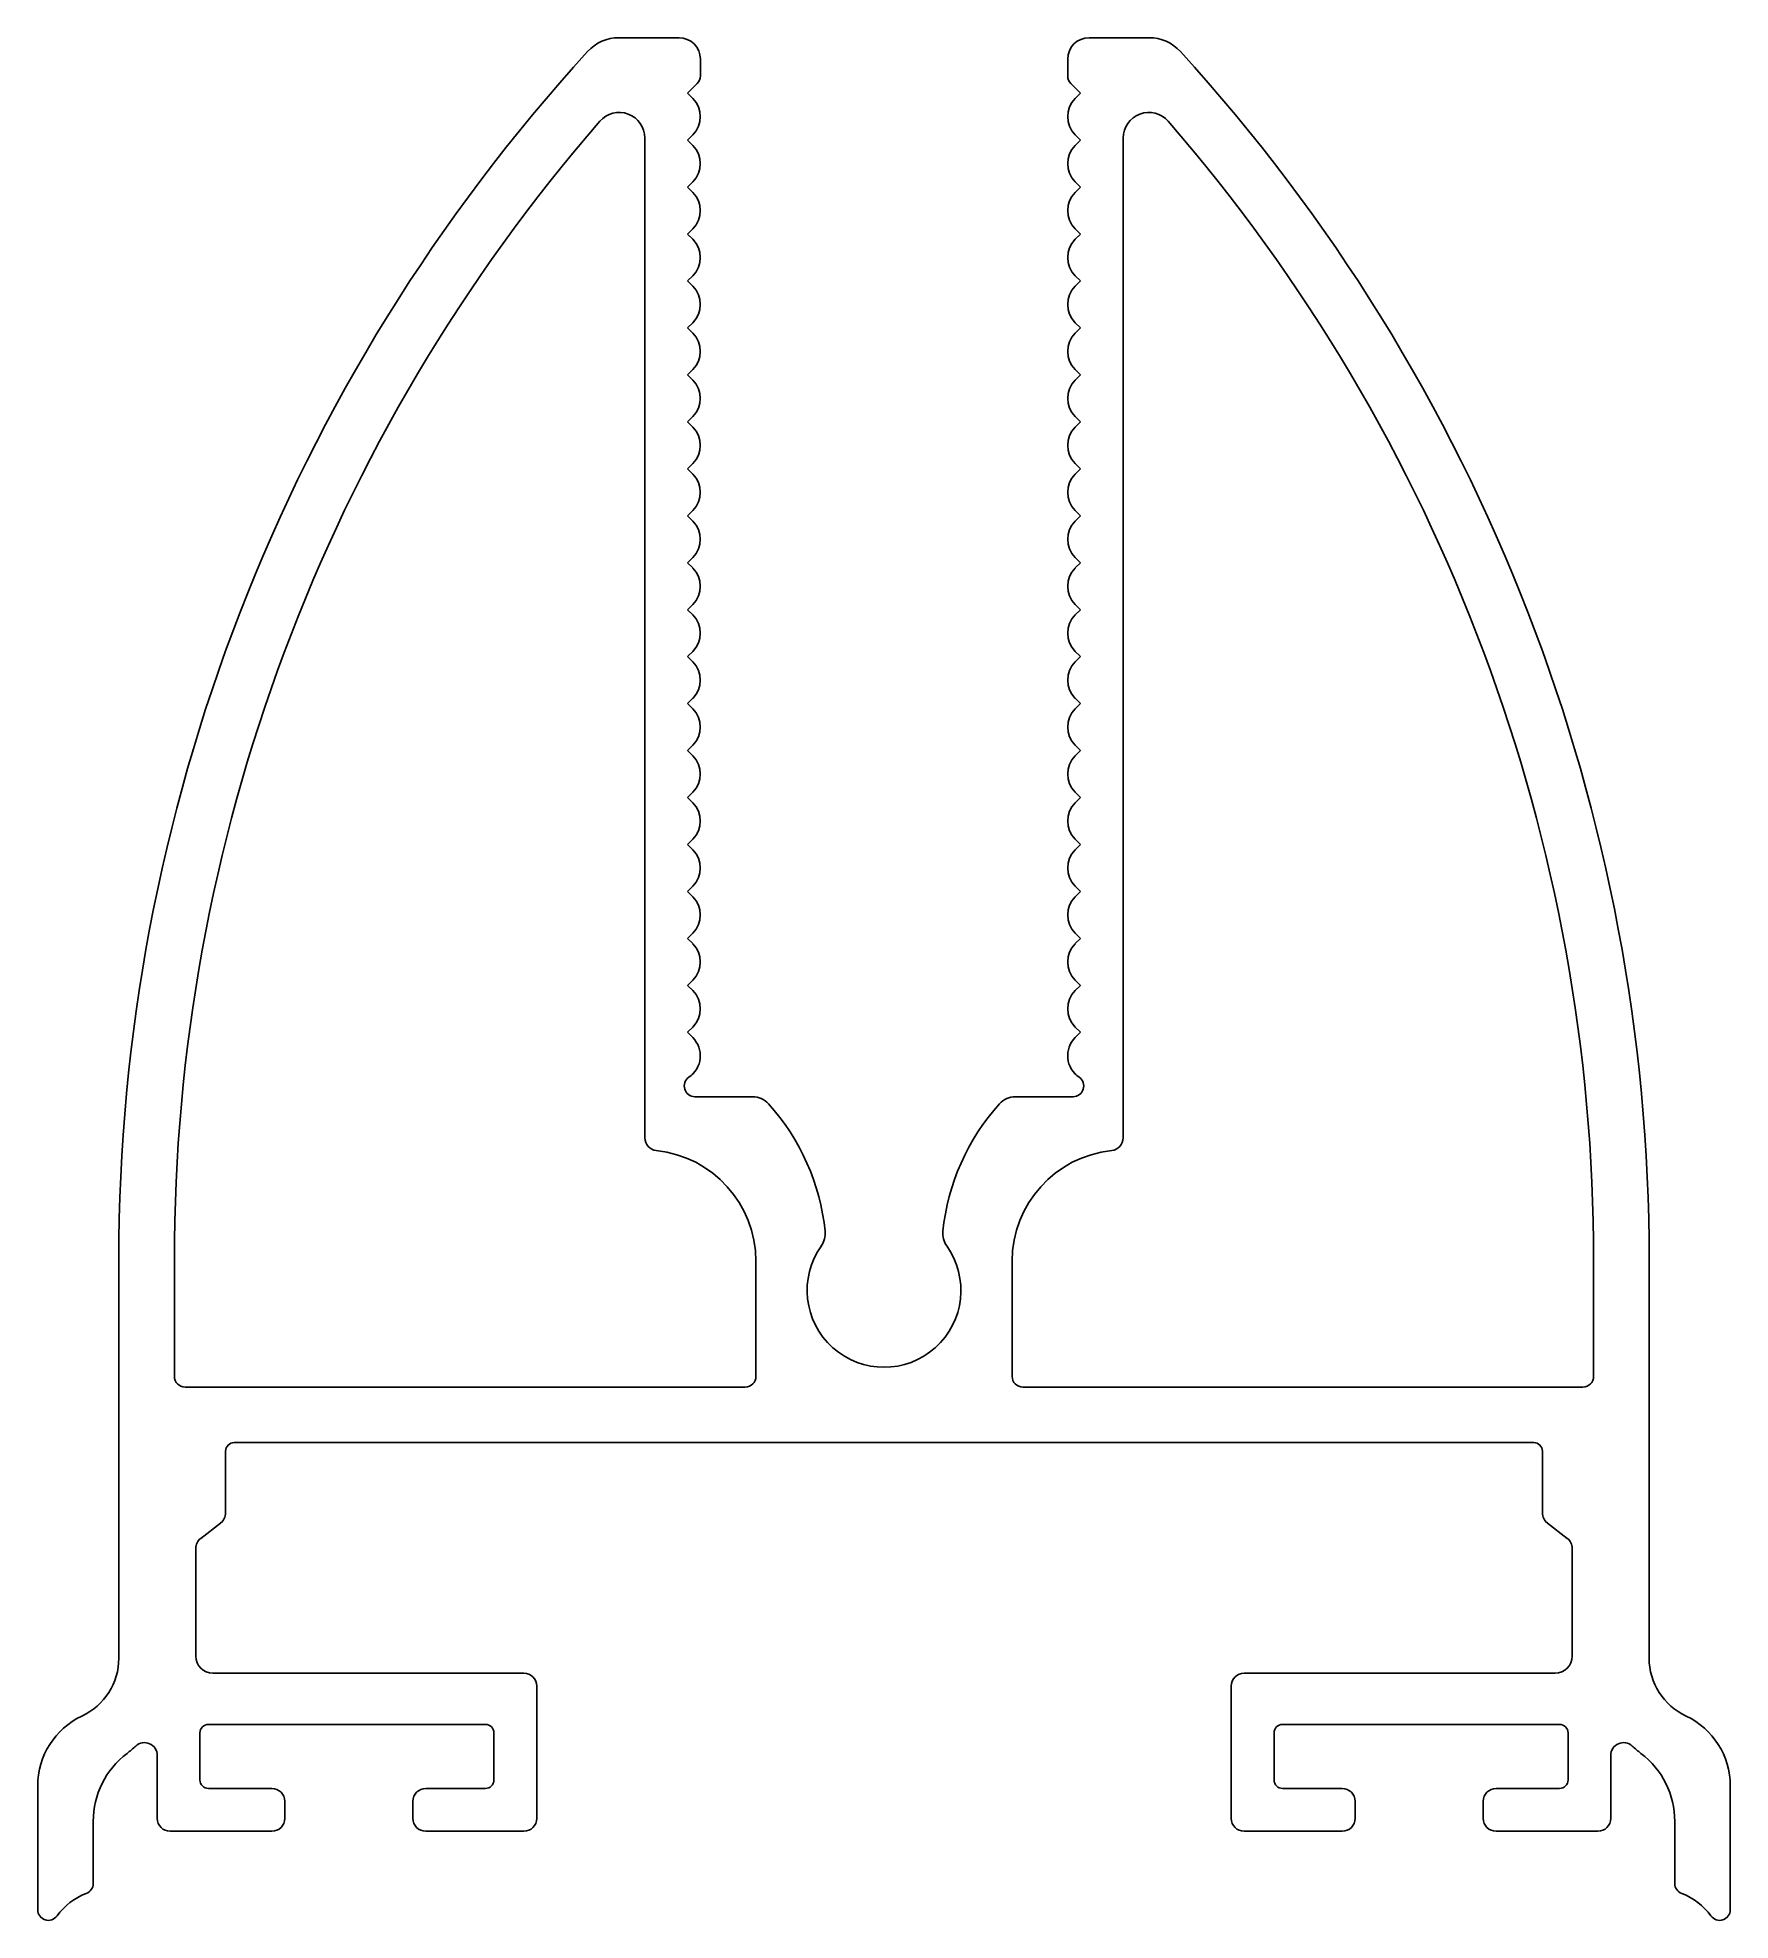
# Model space of a CAD drawing. Extents: x 1933 to 1972.7, y 2386.2 to 2430.3.
import ezdxf

# ---------------------------------------------------------------- set-up
doc = ezdxf.new("R2010")
doc.units = 0
doc.layers.get('0').update_dxf_attribs({"linetype": 'CONTINUOUS'})

msp = doc.modelspace()

# ---------------------------------------------------------------- linework, layer by layer
at = {"linetype": 'CONTINUOUS'}
for p, q in [((1948.063, 2430.314), (1946.66, 2430.314)), ((1957.663, 2430.314), (1959.065, 2430.314)), ((1948.563, 2429.418), (1948.563, 2429.814)), ((1957.163, 2429.418), (1957.163, 2429.814)), ((1948.263, 2429.014), (1948.489, 2429.241)), ((1948.263, 2429.014), (1948.386, 2428.891)), ((1957.463, 2429.014), (1957.236, 2429.241)), ((1957.463, 2429.014), (1957.339, 2428.891)), ((1947.263, 2427.963), (1947.263, 2404.551)), ((1948.263, 2427.915), (1948.386, 2428.038)), ((1957.463, 2427.915), (1957.339, 2428.038)), ((1958.463, 2404.551), (1958.463, 2427.963)), ((1948.263, 2427.915), (1948.386, 2427.791)), ((1957.463, 2427.915), (1957.339, 2427.791)), ((1948.263, 2426.815), (1948.386, 2426.938)), ((1948.263, 2426.815), (1948.386, 2426.692)), ((1957.463, 2426.815), (1957.339, 2426.938)), ((1957.463, 2426.815), (1957.339, 2426.692)), ((1948.263, 2425.716), (1948.386, 2425.839)), ((1957.463, 2425.716), (1957.339, 2425.839)), ((1948.263, 2425.716), (1948.386, 2425.592)), ((1957.463, 2425.716), (1957.339, 2425.592)), ((1948.263, 2424.616), (1948.386, 2424.739)), ((1948.263, 2424.616), (1948.386, 2424.493)), ((1957.463, 2424.616), (1957.339, 2424.739)), ((1957.463, 2424.616), (1957.339, 2424.493)), ((1948.263, 2423.516), (1948.386, 2423.64)), ((1957.463, 2423.516), (1957.339, 2423.64)), ((1948.263, 2423.516), (1948.386, 2423.393)), ((1957.463, 2423.516), (1957.339, 2423.393)), ((1948.263, 2422.417), (1948.386, 2422.54)), ((1948.263, 2422.417), (1948.386, 2422.293)), ((1957.463, 2422.417), (1957.339, 2422.54)), ((1957.463, 2422.417), (1957.339, 2422.293)), ((1948.263, 2421.317), (1948.386, 2421.44)), ((1957.463, 2421.317), (1957.339, 2421.44)), ((1948.263, 2421.317), (1948.386, 2421.194)), ((1957.463, 2421.317), (1957.339, 2421.194)), ((1948.263, 2420.217), (1948.386, 2420.341)), ((1948.263, 2420.217), (1948.386, 2420.094)), ((1957.463, 2420.217), (1957.339, 2420.341)), ((1957.463, 2420.217), (1957.339, 2420.094)), ((1948.263, 2419.118), (1948.386, 2419.241)), ((1948.263, 2419.118), (1948.386, 2418.994)), ((1957.463, 2419.118), (1957.339, 2419.241)), ((1957.463, 2419.118), (1957.339, 2418.994)), ((1948.263, 2418.018), (1948.386, 2418.142)), ((1948.263, 2418.018), (1948.386, 2417.895)), ((1957.463, 2418.018), (1957.339, 2418.142)), ((1957.463, 2418.018), (1957.339, 2417.895)), ((1948.263, 2416.919), (1948.386, 2417.042)), ((1948.263, 2416.919), (1948.386, 2416.795)), ((1957.463, 2416.919), (1957.339, 2417.042)), ((1957.463, 2416.919), (1957.339, 2416.795)), ((1948.263, 2415.819), (1948.386, 2415.942)), ((1948.263, 2415.819), (1948.386, 2415.696)), ((1957.463, 2415.819), (1957.339, 2415.942)), ((1957.463, 2415.819), (1957.339, 2415.696)), ((1948.263, 2414.719), (1948.386, 2414.843)), ((1948.263, 2414.719), (1948.386, 2414.596)), ((1957.463, 2414.719), (1957.339, 2414.843)), ((1957.463, 2414.719), (1957.339, 2414.596)), ((1948.263, 2413.62), (1948.386, 2413.743)), ((1948.263, 2413.62), (1948.386, 2413.496)), ((1957.463, 2413.62), (1957.339, 2413.743)), ((1957.463, 2413.62), (1957.339, 2413.496)), ((1948.263, 2412.52), (1948.386, 2412.643)), ((1948.263, 2412.52), (1948.386, 2412.397)), ((1957.463, 2412.52), (1957.339, 2412.643)), ((1957.463, 2412.52), (1957.339, 2412.397)), ((1948.263, 2411.42), (1948.386, 2411.544)), ((1948.263, 2411.42), (1948.386, 2411.297)), ((1957.463, 2411.42), (1957.339, 2411.544)), ((1957.463, 2411.42), (1957.339, 2411.297)), ((1948.263, 2410.321), (1948.386, 2410.444)), ((1948.263, 2410.321), (1948.386, 2410.197)), ((1957.463, 2410.321), (1957.339, 2410.444)), ((1957.463, 2410.321), (1957.339, 2410.197)), ((1948.263, 2409.221), (1948.386, 2409.345)), ((1948.263, 2409.221), (1948.386, 2409.098)), ((1957.463, 2409.221), (1957.339, 2409.345)), ((1957.463, 2409.221), (1957.339, 2409.098)), ((1948.263, 2408.122), (1948.386, 2408.245)), ((1948.263, 2408.122), (1948.386, 2407.998)), ((1957.463, 2408.122), (1957.339, 2408.245)), ((1957.463, 2408.122), (1957.339, 2407.998)), ((1948.263, 2407.022), (1948.386, 2407.145)), ((1948.263, 2407.022), (1948.386, 2406.899)), ((1957.463, 2407.022), (1957.339, 2407.145)), ((1957.463, 2407.022), (1957.339, 2406.899)), ((1948.368, 2406.028), (1948.386, 2406.046)), ((1957.357, 2406.028), (1957.339, 2406.046)), ((1948.436, 2405.514), (1949.787, 2405.514)), ((1957.289, 2405.514), (1955.939, 2405.514)), ((1934.948, 2401.681), (1934.948, 2392.368)), ((1936.248, 2398.964), (1936.248, 2401.681)), ((1949.863, 2401.665), (1949.863, 2398.964)), ((1955.863, 2398.964), (1955.863, 2401.665)), ((1969.477, 2401.681), (1969.477, 2398.964)), ((1970.777, 2401.681), (1970.777, 2392.368)), ((1949.613, 2398.714), (1936.498, 2398.714)), ((1969.227, 2398.714), (1956.113, 2398.714)), ((1937.448, 2397.214), (1937.448, 2395.769)), ((1968.077, 2397.414), (1937.648, 2397.414)), ((1968.277, 2397.214), (1968.277, 2395.769)), ((1936.865, 2395.172), (1937.331, 2395.531)), ((1968.86, 2395.172), (1968.395, 2395.531)), ((1936.748, 2394.934), (1936.748, 2392.414)), ((1968.977, 2394.934), (1968.977, 2392.414)), ((1944.431, 2392.014), (1937.148, 2392.014)), ((1961.294, 2392.014), (1968.577, 2392.014)), ((1944.731, 2388.614), (1944.731, 2391.714)), ((1960.994, 2388.614), (1960.994, 2391.714)), ((1936.848, 2390.614), (1936.848, 2389.514)), ((1943.531, 2390.814), (1937.048, 2390.814)), ((1943.731, 2389.514), (1943.731, 2390.614)), ((1961.994, 2389.514), (1961.994, 2390.614)), ((1962.194, 2390.814), (1968.677, 2390.814)), ((1968.877, 2390.614), (1968.877, 2389.514)), ((1935.848, 2390.088), (1935.848, 2388.614)), ((1969.877, 2390.088), (1969.877, 2388.614)), ((1933.048, 2389.379), (1933.048, 2386.476)), ((1937.048, 2389.314), (1938.533, 2389.314)), ((1942.133, 2389.314), (1943.531, 2389.314)), ((1963.592, 2389.314), (1962.194, 2389.314)), ((1968.677, 2389.314), (1967.192, 2389.314)), ((1972.677, 2389.379), (1972.677, 2386.476)), ((1938.833, 2389.014), (1938.833, 2388.614)), ((1941.833, 2389.014), (1941.833, 2388.614)), ((1963.892, 2389.014), (1963.892, 2388.614)), ((1966.892, 2389.014), (1966.892, 2388.614)), ((1934.348, 2388.543), (1934.348, 2387.089)), ((1938.533, 2388.314), (1936.148, 2388.314)), ((1942.133, 2388.314), (1944.431, 2388.314)), ((1963.592, 2388.314), (1961.294, 2388.314)), ((1967.192, 2388.314), (1969.577, 2388.314)), ((1971.377, 2388.543), (1971.377, 2387.089))]:
    msp.add_line(p, q, dxfattribs=at)
for centre, radius, start, end in [((1946.66, 2429.314), 1, 90, 137.6203), ((1948.063, 2429.814), 0.5, 0, 90), ((1957.663, 2429.814), 0.5, 90, 180), ((1959.065, 2429.314), 1, 42.3797, 90), ((1976.944, 2401.681), 41.996, 137.6203, 180), ((1928.781, 2401.681), 41.996, 0, 42.3797), ((1948.313, 2429.418), 0.25, 315, 0), ((1957.413, 2429.418), 0.25, 180, 225), ((1947.959, 2428.465), 0.603, 315, 45), ((1957.766, 2428.465), 0.603, 135, 225), ((1946.663, 2427.963), 0.6, 0, 139.044), ((1959.063, 2427.963), 0.6, 40.956, 180), ((1976.944, 2401.681), 40.696, 139.044, 180), ((1928.781, 2401.681), 40.696, 0, 40.956), ((1947.959, 2427.365), 0.603, 315, 45), ((1957.766, 2427.365), 0.603, 135, 225), ((1947.959, 2426.265), 0.603, 315, 45), ((1957.766, 2426.265), 0.603, 135, 225), ((1947.959, 2425.166), 0.603, 315, 45), ((1957.766, 2425.166), 0.603, 135, 225), ((1947.959, 2424.066), 0.603, 315, 45), ((1957.766, 2424.066), 0.603, 135, 225), ((1947.959, 2422.966), 0.603, 315, 45), ((1957.766, 2422.966), 0.603, 135, 225), ((1947.959, 2421.867), 0.603, 315, 45), ((1957.766, 2421.867), 0.603, 135, 225), ((1947.959, 2420.767), 0.603, 315, 45), ((1957.766, 2420.767), 0.603, 135, 225), ((1947.959, 2419.668), 0.603, 315, 45), ((1957.766, 2419.668), 0.603, 135, 225), ((1947.959, 2418.568), 0.603, 315, 45), ((1957.766, 2418.568), 0.603, 135, 225), ((1947.959, 2417.468), 0.603, 315, 45), ((1957.766, 2417.468), 0.603, 135, 225), ((1947.959, 2416.369), 0.603, 315, 45), ((1957.766, 2416.369), 0.603, 135, 225), ((1947.959, 2415.269), 0.603, 315, 45), ((1957.766, 2415.269), 0.603, 135, 225), ((1947.959, 2414.17), 0.603, 315, 45), ((1957.766, 2414.17), 0.603, 135, 225), ((1947.959, 2413.07), 0.603, 315, 45), ((1957.766, 2413.07), 0.603, 135, 225), ((1947.959, 2411.97), 0.603, 315, 45), ((1957.766, 2411.97), 0.603, 135, 225), ((1947.959, 2410.871), 0.603, 315, 45), ((1957.766, 2410.871), 0.603, 135, 225), ((1947.959, 2409.771), 0.603, 315, 45), ((1957.766, 2409.771), 0.603, 135, 225), ((1947.959, 2408.671), 0.603, 315, 45), ((1957.766, 2408.671), 0.603, 135, 225), ((1947.959, 2407.572), 0.603, 315, 45), ((1957.766, 2407.572), 0.603, 135, 225), ((1947.959, 2406.472), 0.603, 303.9343, 45), ((1957.766, 2406.472), 0.603, 135, 236.0657), ((1948.436, 2405.764), 0.25, 123.9343, 270), ((1957.289, 2405.764), 0.25, 270, 56.0657), ((1949.787, 2405.014), 0.5, 42.0228, 90), ((1955.939, 2405.014), 0.5, 90, 137.9772), ((1946.245, 2401.823), 5.267, 5.8683, 42.0228), ((1959.48, 2401.823), 5.267, 137.9772, 174.1317), ((1947.563, 2404.551), 0.3, 180, 264.0334), ((1947.261, 2401.665), 2.602, 0, 84.0334), ((1958.464, 2401.665), 2.602, 95.9666, 180), ((1958.163, 2404.551), 0.3, 275.9666, 0), ((1950.987, 2402.311), 0.5, 324.6213, 5.8683), ((1954.738, 2402.311), 0.5, 174.1317, 215.3787), ((1952.863, 2400.979), 1.8, 144.6213, 35.3787), ((1936.498, 2398.964), 0.25, 180, 270), ((1949.613, 2398.964), 0.25, 270, 360), ((1956.113, 2398.964), 0.25, 180, 270), ((1969.227, 2398.964), 0.25, 270, 360), ((1937.648, 2397.214), 0.2, 90, 180), ((1968.077, 2397.214), 0.2, 0, 90), ((1937.148, 2395.769), 0.3, 307.5837, 0), ((1968.577, 2395.769), 0.3, 180, 232.4163), ((1937.048, 2394.934), 0.3, 127.5837, 180), ((1968.677, 2394.934), 0.3, 0, 52.4163), ((1933.448, 2392.368), 1.5, 295.1027, 360), ((1937.148, 2392.414), 0.4, 180, 270), ((1968.577, 2392.414), 0.4, 270, 360), ((1972.277, 2392.368), 1.5, 180, 244.8973), ((1944.431, 2391.714), 0.3, 0, 90), ((1961.294, 2391.714), 0.3, 90, 180), ((1934.848, 2389.379), 1.8, 115.1027, 180), ((1970.877, 2389.379), 1.8, 0, 64.8973), ((1937.048, 2390.614), 0.2, 90, 180), ((1943.531, 2390.614), 0.2, 0, 90), ((1962.194, 2390.614), 0.2, 90, 180), ((1968.677, 2390.614), 0.2, 0, 90), ((1936.348, 2388.543), 2, 127.1689, 180), ((1933.448, 2392.368), 2.8, 307.1689, 312.6593), ((1935.548, 2390.088), 0.3, 0, 132.6593), ((1970.177, 2390.088), 0.3, 47.3407, 180), ((1972.277, 2392.368), 2.8, 227.3407, 232.8311), ((1969.377, 2388.543), 2, 0, 52.8311), ((1937.048, 2389.514), 0.2, 180, 270), ((1938.533, 2389.014), 0.3, 0, 90), ((1942.133, 2389.014), 0.3, 90, 180), ((1943.531, 2389.514), 0.2, 270, 360), ((1962.194, 2389.514), 0.2, 180, 270), ((1963.592, 2389.014), 0.3, 0, 90), ((1967.192, 2389.014), 0.3, 90, 180), ((1968.677, 2389.514), 0.2, 270, 0), ((1936.148, 2388.614), 0.3, 180, 270), ((1938.533, 2388.614), 0.3, 270, 0), ((1942.133, 2388.614), 0.3, 180, 270), ((1944.431, 2388.614), 0.3, 270, 0), ((1961.294, 2388.614), 0.3, 180, 270), ((1963.592, 2388.614), 0.3, 270, 0), ((1967.192, 2388.614), 0.3, 180, 270), ((1969.577, 2388.614), 0.3, 270, 0), ((1934.098, 2387.089), 0.25, 290.7254, 0), ((1971.627, 2387.089), 0.25, 180, 249.2746), ((1934.717, 2385.453), 1.5, 110.7254, 144.1969), ((1971.008, 2385.453), 1.5, 35.8031, 69.2746), ((1933.298, 2386.476), 0.25, 180, 324.1969), ((1972.427, 2386.476), 0.25, 215.8031, 0)]:
    msp.add_arc(centre, radius, start, end, dxfattribs=at)

doc.saveas('drawing.dxf')
